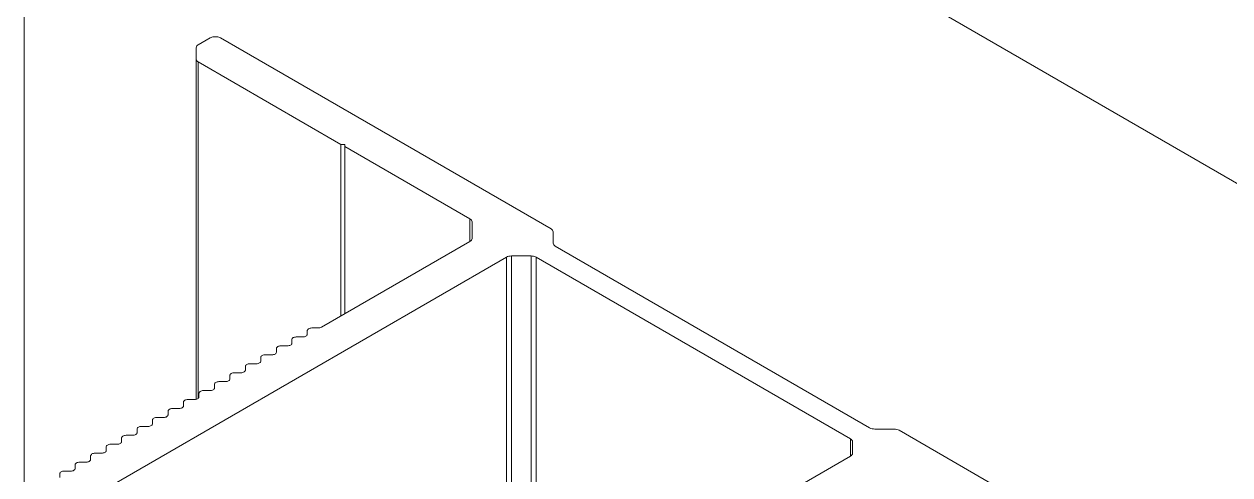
# Model space of a CAD drawing. Header units: millimetres. Extents: x 39 to 459, y 26 to 647.
# Drawn here: x 64.049 to 66.056, y 247.498 to 248.247 of the extents above; entities that cross this region are included whole.
import ezdxf

# ---------------------------------------------------------------- set-up
doc = ezdxf.new("R2010")
doc.units = ezdxf.units.MM
doc.layers.add('ANTET', color=7, linetype='Continuous')

# ---------------------------------------------------------------- blocks, each defined once
blk = doc.blocks.new('Griyaj Montajı')
at = {"color": 7, "linetype": 'Continuous', "lineweight": 15}
for p, q in [((11047.0041, 2140.8444), (11047.0041, 2139.1562)), ((11054.0981, 2136.7491), (11047.0041, 2140.8444)), ((11047.294, 2139.9095), (11047.3138, 2139.9209)), ((11047.881, 2139.6033), (11047.3308, 2139.9209)), ((11047.2905, 2139.8858), (11047.2905, 2139.9046)), ((11047.2905, 2139.8858), (11047.2905, 2139.3201)), ((11047.5313, 2139.7439), (11047.294, 2139.8809)), ((11047.5376, 2139.7439), (11047.5313, 2139.7439)), ((11047.5313, 2139.7439), (11047.5313, 2139.4586)), ((11047.5376, 2139.7439), (11047.5376, 2139.7403)), ((11047.746, 2139.62), (11047.5376, 2139.7403)), ((11047.5376, 2139.7403), (11047.5376, 2139.4623)), ((11047.7495, 2139.5874), (11047.7495, 2139.6151)), ((11047.8845, 2139.5984), (11047.8845, 2139.5797)), ((11047.746, 2139.5825), (11047.499, 2139.44)), ((11047.8477, 2139.5584), (11047.8152, 2139.5584)), ((11047.888, 2139.5748), (11048.4113, 2139.2727)), ((11047.8067, 2139.5564), (11047.0444, 2139.1163)), ((11047.8562, 2139.5564), (11048.3795, 2139.2543)), ((11047.4829, 2139.4387), (11047.4937, 2139.4387)), ((11047.4496, 2139.4133), (11047.4496, 2139.4195)), ((11047.4571, 2139.4238), (11047.4679, 2139.4238)), ((11047.4754, 2139.4282), (11047.4754, 2139.4344)), ((11047.4239, 2139.3984), (11047.4239, 2139.4046)), ((11047.4314, 2139.409), (11047.4421, 2139.409)), ((11047.3799, 2139.3792), (11047.3906, 2139.3792)), ((11047.3981, 2139.3836), (11047.3981, 2139.3898)), ((11047.4056, 2139.3941), (11047.4164, 2139.3941)), ((11047.3466, 2139.3538), (11047.3466, 2139.36)), ((11047.3541, 2139.3644), (11047.3649, 2139.3644)), ((11047.3724, 2139.3687), (11047.3724, 2139.3749)), ((11047.3209, 2139.3389), (11047.3209, 2139.3452)), ((11047.3284, 2139.3495), (11047.3391, 2139.3495)), ((11047.2768, 2139.3197), (11047.2876, 2139.3197)), ((11047.2951, 2139.3241), (11047.2951, 2139.3303)), ((11047.3026, 2139.3346), (11047.3134, 2139.3346)), ((11047.2436, 2139.2943), (11047.2436, 2139.3005)), ((11047.2511, 2139.3049), (11047.2618, 2139.3049)), ((11047.2693, 2139.3092), (11047.2693, 2139.3154)), ((11047.2178, 2139.2795), (11047.2178, 2139.2857)), ((11047.2253, 2139.29), (11047.2361, 2139.29)), ((11047.1738, 2139.2603), (11047.1846, 2139.2603)), ((11047.1921, 2139.2646), (11047.1921, 2139.2708)), ((11047.1996, 2139.2751), (11047.2103, 2139.2751)), ((11048.4523, 2139.2706), (11048.4198, 2139.2706)), ((11048.4607, 2139.2686), (11049.0109, 2138.951)), ((11047.1406, 2139.2349), (11047.1406, 2139.2411)), ((11047.1481, 2139.2454), (11047.1588, 2139.2454)), ((11047.1663, 2139.2497), (11047.1663, 2139.2559)), ((11048.383, 2139.2494), (11048.383, 2139.2306)), ((11047.1148, 2139.22), (11047.1148, 2139.2262)), ((11047.1223, 2139.2305), (11047.1331, 2139.2305)), ((11048.3795, 2139.2257), (11047.6172, 2138.7857)), ((11047.0633, 2139.1902), (11047.0633, 2139.1965)), ((11047.0708, 2139.2008), (11047.0815, 2139.2008)), ((11047.089, 2139.2051), (11047.089, 2139.2113)), ((11047.0965, 2139.2157), (11047.1073, 2139.2157))]:
    blk.add_line(p, q, dxfattribs=at)
at = {"color": 8, "linetype": 'Continuous', "lineweight": 15}
for p, q in [((11047.294, 2139.8809), (11047.294, 2139.3218)), ((11047.746, 2139.62), (11047.746, 2139.5825)), ((11047.8152, 2139.5584), (11047.8152, 2138.9)), ((11047.8477, 2139.5584), (11047.8477, 2138.9188)), ((11047.8067, 2139.5564), (11047.8067, 2138.8951)), ((11047.8562, 2139.5564), (11047.8562, 2138.9237)), ((11048.3795, 2139.2543), (11048.3795, 2139.2257))]:
    blk.add_line(p, q, dxfattribs=at)
at = {"color": 7, "linetype": 'Continuous', "lineweight": 15, "flags": 128}
for points in [[(11047.4754, 2139.4344), (11047.4755, 2139.4352), (11047.476, 2139.436), (11047.4767, 2139.4368), (11047.4776, 2139.4374), (11047.4787, 2139.438), (11047.48, 2139.4384), (11047.4814, 2139.4386), (11047.4829, 2139.4387)], [(11047.4496, 2139.4195), (11047.4498, 2139.4203), (11047.4502, 2139.4212), (11047.4509, 2139.4219), (11047.4518, 2139.4226), (11047.453, 2139.4231), (11047.4543, 2139.4235), (11047.4557, 2139.4237), (11047.4571, 2139.4238)], [(11047.4679, 2139.4238), (11047.4694, 2139.4239), (11047.4708, 2139.4242), (11047.4721, 2139.4246), (11047.4732, 2139.4251), (11047.4741, 2139.4258), (11047.4748, 2139.4265), (11047.4753, 2139.4273), (11047.4754, 2139.4282)], [(11047.4164, 2139.3941), (11047.4178, 2139.3942), (11047.4193, 2139.3944), (11047.4206, 2139.3948), (11047.4217, 2139.3954), (11047.4226, 2139.396), (11047.4233, 2139.3968), (11047.4237, 2139.3976), (11047.4239, 2139.3984)], [(11047.4239, 2139.4046), (11047.424, 2139.4055), (11047.4245, 2139.4063), (11047.4252, 2139.407), (11047.4261, 2139.4077), (11047.4272, 2139.4082), (11047.4285, 2139.4086), (11047.4299, 2139.4089), (11047.4314, 2139.409)], [(11047.4421, 2139.409), (11047.4436, 2139.409), (11047.445, 2139.4093), (11047.4463, 2139.4097), (11047.4474, 2139.4102), (11047.4484, 2139.4109), (11047.4491, 2139.4116), (11047.4495, 2139.4124), (11047.4496, 2139.4133)], [(11047.3724, 2139.3749), (11047.3725, 2139.3757), (11047.3729, 2139.3765), (11047.3736, 2139.3773), (11047.3746, 2139.378), (11047.3757, 2139.3785), (11047.377, 2139.3789), (11047.3784, 2139.3791), (11047.3799, 2139.3792)], [(11047.3906, 2139.3792), (11047.3921, 2139.3793), (11047.3935, 2139.3795), (11047.3948, 2139.38), (11047.3959, 2139.3805), (11047.3969, 2139.3811), (11047.3976, 2139.3819), (11047.398, 2139.3827), (11047.3981, 2139.3836)], [(11047.3981, 2139.3898), (11047.3983, 2139.3906), (11047.3987, 2139.3914), (11047.3994, 2139.3922), (11047.4003, 2139.3928), (11047.4015, 2139.3934), (11047.4028, 2139.3938), (11047.4042, 2139.394), (11047.4056, 2139.3941)], [(11047.3466, 2139.36), (11047.3468, 2139.3609), (11047.3472, 2139.3617), (11047.3479, 2139.3624), (11047.3488, 2139.3631), (11047.3499, 2139.3636), (11047.3512, 2139.364), (11047.3527, 2139.3643), (11047.3541, 2139.3644)], [(11047.3649, 2139.3644), (11047.3663, 2139.3644), (11047.3677, 2139.3647), (11047.369, 2139.3651), (11047.3702, 2139.3656), (11047.3711, 2139.3663), (11047.3718, 2139.367), (11047.3722, 2139.3678), (11047.3724, 2139.3687)], [(11047.3134, 2139.3346), (11047.3148, 2139.3347), (11047.3162, 2139.3349), (11047.3175, 2139.3353), (11047.3187, 2139.3359), (11047.3196, 2139.3365), (11047.3203, 2139.3373), (11047.3207, 2139.3381), (11047.3209, 2139.3389)], [(11047.3209, 2139.3452), (11047.321, 2139.346), (11047.3214, 2139.3468), (11047.3221, 2139.3476), (11047.3231, 2139.3482), (11047.3242, 2139.3488), (11047.3255, 2139.3492), (11047.3269, 2139.3494), (11047.3284, 2139.3495)], [(11047.3391, 2139.3495), (11047.3406, 2139.3496), (11047.342, 2139.3498), (11047.3433, 2139.3502), (11047.3444, 2139.3507), (11047.3453, 2139.3514), (11047.346, 2139.3522), (11047.3465, 2139.353), (11047.3466, 2139.3538)], [(11047.2693, 2139.3154), (11047.2695, 2139.3163), (11047.2699, 2139.3171), (11047.2706, 2139.3178), (11047.2715, 2139.3185), (11047.2727, 2139.319), (11047.274, 2139.3194), (11047.2754, 2139.3197), (11047.2768, 2139.3197)], [(11047.2876, 2139.3197), (11047.2891, 2139.3198), (11047.2905, 2139.3201), (11047.2918, 2139.3205), (11047.2929, 2139.321), (11047.2938, 2139.3217), (11047.2945, 2139.3224), (11047.295, 2139.3232), (11047.2951, 2139.3241)], [(11047.2951, 2139.3303), (11047.2952, 2139.3311), (11047.2957, 2139.3319), (11047.2964, 2139.3327), (11047.2973, 2139.3333), (11047.2984, 2139.3339), (11047.2997, 2139.3343), (11047.3011, 2139.3345), (11047.3026, 2139.3346)], [(11047.2436, 2139.3005), (11047.2437, 2139.3014), (11047.2442, 2139.3022), (11047.2448, 2139.3029), (11047.2458, 2139.3036), (11047.2469, 2139.3041), (11047.2482, 2139.3045), (11047.2496, 2139.3048), (11047.2511, 2139.3049)], [(11047.2618, 2139.3049), (11047.2633, 2139.305), (11047.2647, 2139.3052), (11047.266, 2139.3056), (11047.2671, 2139.3061), (11047.2681, 2139.3068), (11047.2688, 2139.3075), (11047.2692, 2139.3084), (11047.2693, 2139.3092)], [(11047.2103, 2139.2751), (11047.2118, 2139.2752), (11047.2132, 2139.2755), (11047.2145, 2139.2759), (11047.2156, 2139.2764), (11047.2166, 2139.2771), (11047.2173, 2139.2778), (11047.2177, 2139.2786), (11047.2178, 2139.2795)], [(11047.2178, 2139.2857), (11047.218, 2139.2865), (11047.2184, 2139.2873), (11047.2191, 2139.2881), (11047.22, 2139.2887), (11047.2212, 2139.2893), (11047.2225, 2139.2897), (11047.2239, 2139.2899), (11047.2253, 2139.29)], [(11047.2361, 2139.29), (11047.2375, 2139.2901), (11047.239, 2139.2903), (11047.2403, 2139.2907), (11047.2414, 2139.2913), (11047.2423, 2139.2919), (11047.243, 2139.2927), (11047.2434, 2139.2935), (11047.2436, 2139.2943)], [(11047.1663, 2139.2559), (11047.1665, 2139.2568), (11047.1669, 2139.2576), (11047.1676, 2139.2583), (11047.1685, 2139.259), (11047.1696, 2139.2595), (11047.1709, 2139.2599), (11047.1724, 2139.2602), (11047.1738, 2139.2603)], [(11047.1846, 2139.2603), (11047.186, 2139.2603), (11047.1874, 2139.2606), (11047.1887, 2139.261), (11047.1899, 2139.2615), (11047.1908, 2139.2622), (11047.1915, 2139.2629), (11047.1919, 2139.2637), (11047.1921, 2139.2646)], [(11047.1921, 2139.2708), (11047.1922, 2139.2716), (11047.1926, 2139.2725), (11047.1933, 2139.2732), (11047.1943, 2139.2739), (11047.1954, 2139.2744), (11047.1967, 2139.2748), (11047.1981, 2139.2751), (11047.1996, 2139.2751)], [(11047.1406, 2139.2411), (11047.1407, 2139.2419), (11047.1411, 2139.2427), (11047.1418, 2139.2435), (11047.1428, 2139.2441), (11047.1439, 2139.2447), (11047.1452, 2139.2451), (11047.1466, 2139.2453), (11047.1481, 2139.2454)], [(11047.1588, 2139.2454), (11047.1603, 2139.2455), (11047.1617, 2139.2457), (11047.163, 2139.2461), (11047.1641, 2139.2467), (11047.165, 2139.2473), (11047.1657, 2139.2481), (11047.1662, 2139.2489), (11047.1663, 2139.2497)], [(11047.1073, 2139.2157), (11047.1088, 2139.2157), (11047.1102, 2139.216), (11047.1115, 2139.2164), (11047.1126, 2139.2169), (11047.1135, 2139.2176), (11047.1142, 2139.2183), (11047.1147, 2139.2191), (11047.1148, 2139.22)], [(11047.1148, 2139.2262), (11047.1149, 2139.227), (11047.1154, 2139.2279), (11047.1161, 2139.2286), (11047.117, 2139.2293), (11047.1181, 2139.2298), (11047.1194, 2139.2302), (11047.1208, 2139.2304), (11047.1223, 2139.2305)], [(11047.1331, 2139.2305), (11047.1345, 2139.2306), (11047.1359, 2139.2309), (11047.1372, 2139.2313), (11047.1384, 2139.2318), (11047.1393, 2139.2325), (11047.14, 2139.2332), (11047.1404, 2139.234), (11047.1406, 2139.2349)], [(11047.0633, 2139.1965), (11047.0634, 2139.1973), (11047.0639, 2139.1981), (11047.0645, 2139.1989), (11047.0655, 2139.1995), (11047.0666, 2139.2001), (11047.0679, 2139.2005), (11047.0693, 2139.2007), (11047.0708, 2139.2008)], [(11047.0815, 2139.2008), (11047.083, 2139.2009), (11047.0844, 2139.2011), (11047.0857, 2139.2015), (11047.0868, 2139.2021), (11047.0878, 2139.2027), (11047.0885, 2139.2035), (11047.0889, 2139.2043), (11047.089, 2139.2051)], [(11047.089, 2139.2113), (11047.0892, 2139.2122), (11047.0896, 2139.213), (11047.0903, 2139.2137), (11047.0912, 2139.2144), (11047.0924, 2139.2149), (11047.0937, 2139.2153), (11047.0951, 2139.2156), (11047.0965, 2139.2157)]]:
    blk.add_lwpolyline(points, dxfattribs=at)
at = {"color": 7, "linetype": 'Continuous', "lineweight": 15}
for centre, radius, start, end in [((11047.3223, 2139.9045), 0.0184, 62.6094, 117.3906), ((11047.2965, 2139.904), 0.00604, 114.3924, 174.2753), ((11047.2965, 2139.8864), 0.00604, 185.6868, 245.6294), ((11047.7435, 2139.6145), 0.00603, 5.6777, 65.6271), ((11047.8785, 2139.5978), 0.00604, 5.6925, 65.6237), ((11047.7435, 2139.588), 0.00603, 294.3729, 354.3223), ((11047.8905, 2139.5803), 0.00604, 185.7247, 245.6076), ((11047.8148, 2139.5411), 0.0173, 88.8494, 118.0394), ((11047.848, 2139.5411), 0.0173, 61.9606, 91.1506), ((11047.4939, 2139.4495), 0.0108, 268.8341, 298.044), ((11048.4194, 2139.288), 0.0173, 241.9672, 271.1308), ((11048.4526, 2139.2533), 0.0173, 61.9548, 91.1509), ((11048.377, 2139.2488), 0.00603, 5.6777, 65.6271), ((11048.377, 2139.2312), 0.00603, 294.3729, 354.3223)]:
    blk.add_arc(centre, radius, start, end, dxfattribs=at)

msp = doc.modelspace()

# ---------------------------------------------------------------- block references
at = {"layer": 'ANTET', "color": 0}
msp.add_blockref('Griyaj Montajı', (-10982.9547, -1891.697), dxfattribs=at)

doc.saveas('drawing.dxf')
